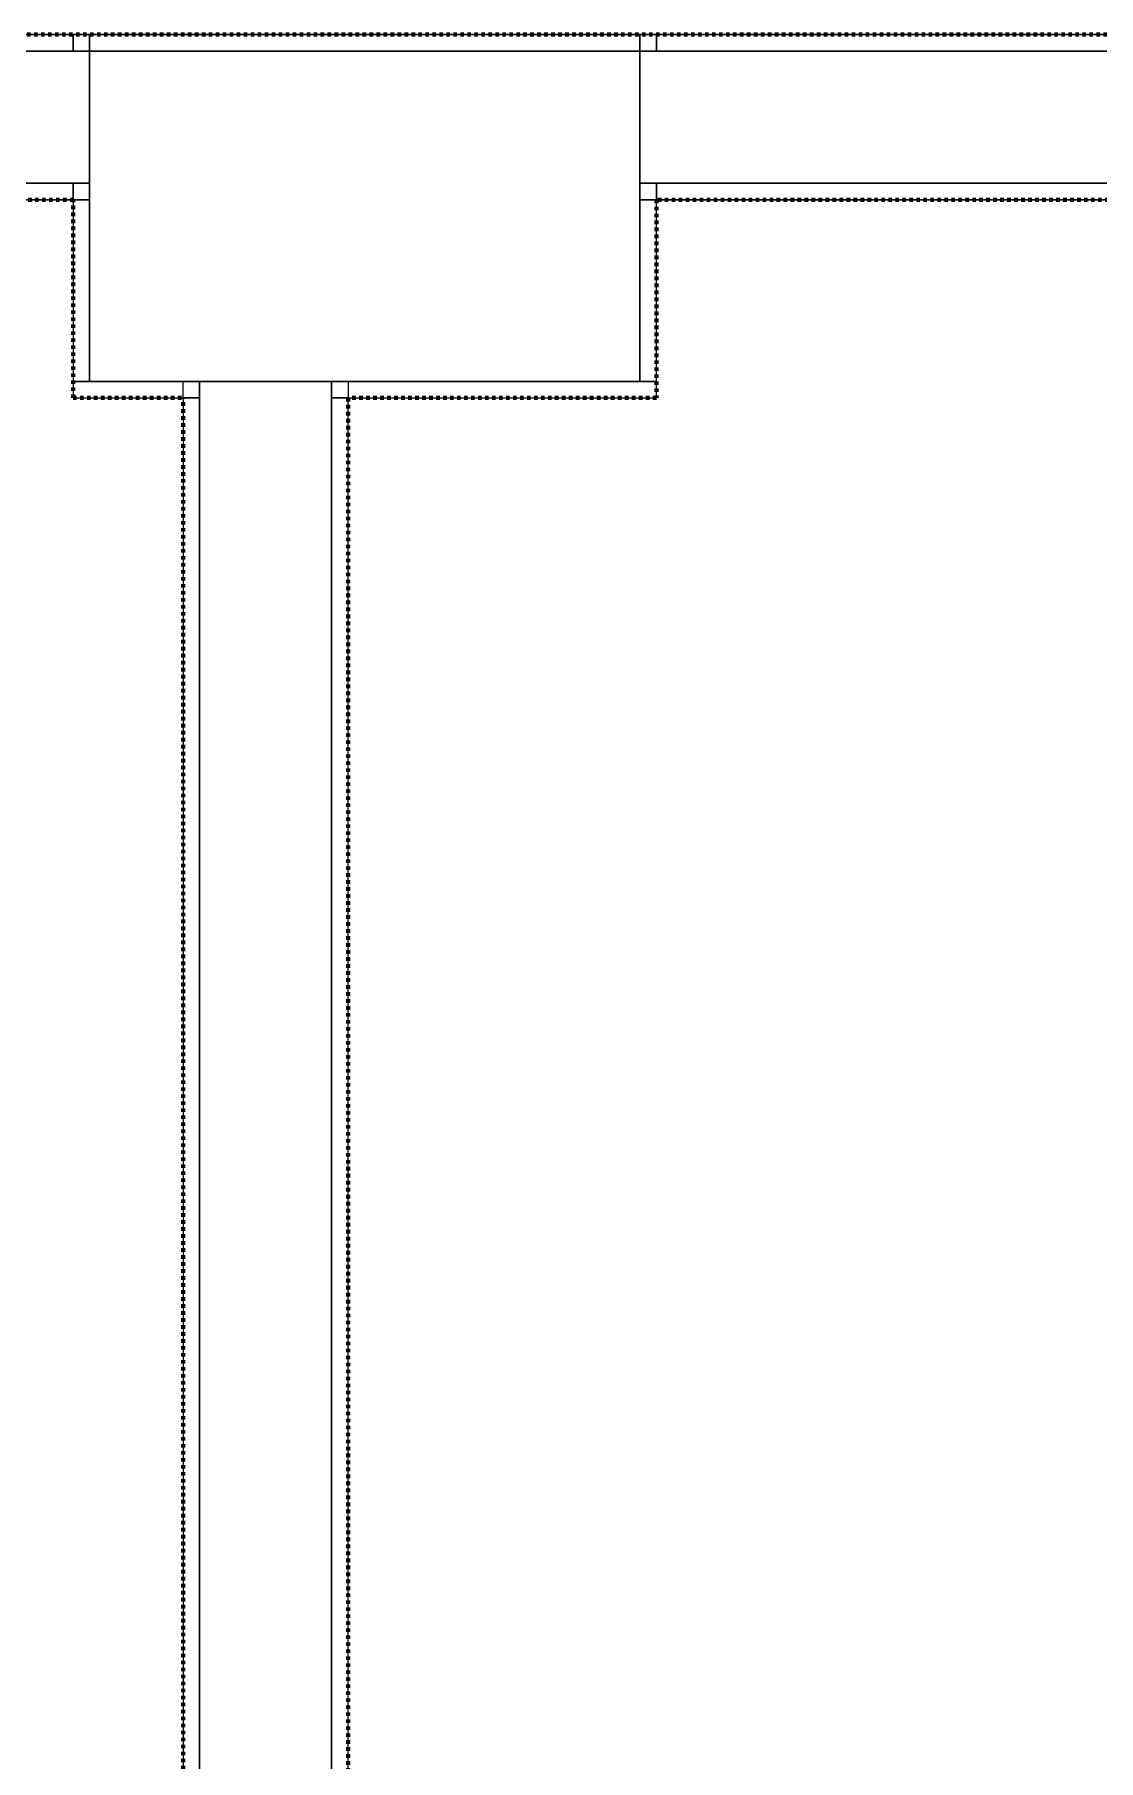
# Model space of a CAD drawing. Header units: millimetres. Extents: x -5300 to 98858, y -5196 to 93886.
# Drawn here: x 44700 to 45667, y 41598 to 43165 of the extents above; entities that cross this region are included whole.
import ezdxf

# ---------------------------------------------------------------- set-up
doc = ezdxf.new("R2010")
doc.units = ezdxf.units.MM
doc.linetypes.add('Штрих', pattern=[6.35, 3.175, -3.175])
doc.linetypes.add('Штрих_2_', pattern=[6.35, 3.175, -3.175])
for name, color, linetype, lineweight, true_color in [('_Разделитель помещений_', 4, 'Штрих', 70, 0x00ffff), ('Колонны', 7, 'Continuous', 18, 0x7f7f7f), ('Стены', 7, 'Continuous', 18, 0x7f7f7f), ('Стены разрез', 7, 'Continuous', 50, 0x7f7f7f)]:
    doc.layers.add(name, color=color, linetype=linetype, lineweight=lineweight, true_color=true_color)

# ---------------------------------------------------------------- blocks, each defined once
blk = doc.blocks.new('СТ_ВОКОЛ-006 43703 - СТ_ВОКОЛ-006 2-241823-Подвал')
at = {"layer": 'Стены', "color": 254, "true_color": 0xd4d4d4}
blk.add_line((44750, 42850), (45250, 42850), dxfattribs=at)
blk = doc.blocks.new('СТ_ВОКОЛ-006 43703 - СТ_ВОКОЛ-006 43703-241820-Подвал')
at = {"layer": 'Стены', "color": 254, "true_color": 0xd4d4d4}
for p, q in [((44735, 42850), (44735, 42850)), ((44850, 42850), (44850, 42850)), ((44970, 42850), (44970, 42850)), ((45265, 42850), (45265, 42850)), ((44735, 42835), (44735, 42835)), ((44850, 42835), (44850, 42835)), ((44970, 42835), (44970, 42835)), ((45265, 42835), (45265, 42835))]:
    blk.add_line(p, q, dxfattribs=at)
at = {"layer": 'Стены разрез', "color": 254, "lineweight": 25, "true_color": 0xd4d4d4}
for p, q in [((44850, 42850), (44735, 42850)), ((44735, 42850), (44735, 42835)), ((44850, 42835), (44850, 42850)), ((45265, 42850), (44970, 42850)), ((44970, 42850), (44970, 42835)), ((45265, 42835), (45265, 42850)), ((44735, 42835), (44850, 42835)), ((44970, 42835), (45265, 42835))]:
    blk.add_line(p, q, dxfattribs=at)
blk.add_blockref('СТ_ВОКОЛ-006 43703 - СТ_ВОКОЛ-006 2-241823-Подвал', (0, 0))
blk = doc.blocks.new('СТ_ВОКОЛ-007 43863 - СТ_ВОКОЛ-007 2-241846-Подвал')
at = {"layer": 'Стены', "color": 254, "true_color": 0xd4d4d4}
blk.add_line((45250, 42850), (45250, 43164.999972), dxfattribs=at)
blk = doc.blocks.new('СТ_ВОКОЛ-007 43863 - СТ_ВОКОЛ-007 43863-241843-Подвал')
at = {"layer": 'Стены', "color": 254, "true_color": 0xd4d4d4}
for p, q in [((45250, 43164.999972), (45250, 43164.999972)), ((45265, 43164.999972), (45265, 43164.999972)), ((45250, 43150), (45250, 43150)), ((45265, 43150), (45265, 43150)), ((45250, 43030), (45250, 43030)), ((45265, 43030), (45265, 43030)), ((45250, 42850), (45250, 42850)), ((45265, 42850), (45265, 42850))]:
    blk.add_line(p, q, dxfattribs=at)
at = {"layer": 'Стены разрез', "color": 254, "lineweight": 25, "true_color": 0xd4d4d4}
for p, q in [((45250, 43164.999972), (45250, 43150)), ((45265, 43164.999972), (45250, 43164.999972)), ((45265, 43150), (45265, 43164.999972)), ((45250, 43150), (45265, 43150)), ((45265, 43030), (45250, 43030)), ((45250, 43030), (45250, 42850)), ((45265, 42850), (45265, 43030)), ((45250, 42850), (45265, 42850))]:
    blk.add_line(p, q, dxfattribs=at)
blk.add_blockref('СТ_ВОКОЛ-007 43863 - СТ_ВОКОЛ-007 2-241846-Подвал', (0, 0))
blk = doc.blocks.new('СТ_ВОКОЛ-009 44028 - СТ_ВОКОЛ-009 2-241869-Подвал')
at = {"layer": 'Стены', "color": 254, "true_color": 0xd4d4d4}
blk.add_line((44750, 43164.999972), (44750, 42850), dxfattribs=at)
blk = doc.blocks.new('СТ_ВОКОЛ-009 44028 - СТ_ВОКОЛ-009 44028-241866-Подвал')
at = {"layer": 'Стены', "color": 254, "true_color": 0xd4d4d4}
for p, q in [((44735, 43164.999972), (44735, 43164.999972)), ((44750, 43164.999972), (44750, 43164.999972)), ((44735, 43150), (44735, 43150)), ((44750, 43150), (44750, 43150)), ((44735, 43030), (44735, 43030)), ((44750, 43030), (44750, 43030)), ((44735, 42850), (44735, 42850)), ((44750, 42850), (44750, 42850))]:
    blk.add_line(p, q, dxfattribs=at)
at = {"layer": 'Стены разрез', "color": 254, "lineweight": 25, "true_color": 0xd4d4d4}
for p, q in [((44750, 43164.999972), (44735, 43164.999972)), ((44735, 43164.999972), (44735, 43150)), ((44750, 43150), (44750, 43164.999972)), ((44735, 43150), (44750, 43150)), ((44750, 43030), (44735, 43030)), ((44735, 43030), (44735, 42850)), ((44750, 42850), (44750, 43030)), ((44735, 42850), (44750, 42850))]:
    blk.add_line(p, q, dxfattribs=at)
blk.add_blockref('СТ_ВОКОЛ-009 44028 - СТ_ВОКОЛ-009 2-241869-Подвал', (0, 0))
blk = doc.blocks.new('СТВ_Перегородка_Кирпич 162491 - СТВ_Перегородка_Кирпич 2-247217-Подвал')
at = {"layer": 'Стены', "color": 254, "true_color": 0xd4d4d4}
blk.add_line((44850, 37000), (44850, 42850), dxfattribs=at)
blk = doc.blocks.new('СТВ_Перегородка_Кирпич 162491 - СТВ_Перегородка_Кирпич 162491-247214-Подвал')
at = {"layer": 'Стены', "color": 254, "true_color": 0xd4d4d4}
for p, q in [((44835, 42850), (44850, 42850)), ((44835, 42835), (44835, 42850)), ((44835, 42850), (44835, 42850)), ((44850, 42850), (44850, 42850)), ((44850, 42850), (44850, 42850)), ((44850, 42850), (44850, 42835)), ((44970, 42850), (44985, 42850)), ((44970, 42835), (44970, 42850)), ((44970, 42850), (44970, 42850)), ((44970, 42850), (44970, 42850)), ((44985, 42850), (44985, 42850)), ((44985, 42850), (44985, 42835)), ((44835, 42835), (44850, 42835)), ((44835, 42835), (44835, 42835)), ((44850, 42835), (44850, 42835)), ((44970, 42835), (44985, 42835)), ((44970, 42835), (44970, 42835)), ((44985, 42835), (44985, 42835))]:
    blk.add_line(p, q, dxfattribs=at)
at = {"layer": 'Стены разрез', "color": 254, "lineweight": 25, "true_color": 0xd4d4d4}
for p, q in [((44850, 42850), (44850, 37150)), ((44970, 42850), (44850, 42850)), ((44970, 37150), (44970, 42850)), ((44850, 42835), (44835, 42835)), ((44835, 42835), (44835, 37170)), ((44850, 37170), (44850, 42835)), ((44985, 42835), (44970, 42835)), ((44970, 42835), (44970, 37170)), ((44985, 37170), (44985, 42835))]:
    blk.add_line(p, q, dxfattribs=at)
blk.add_blockref('СТВ_Перегородка_Кирпич 162491 - СТВ_Перегородка_Кирпич 2-247217-Подвал', (0, 0))
blk = doc.blocks.new('СТВ_Перегородка_Кирпич 242319 - СТВ_Перегородка_Кирпич 2-249685-Подвал')
at = {"layer": 'Стены', "color": 254, "true_color": 0xd4d4d4}
blk.add_line((33750, 43150), (58000, 43150), dxfattribs=at)
blk = doc.blocks.new('СТВ_Перегородка_Кирпич 242319 - СТВ_Перегородка_Кирпич-249678-Подвал')
at = {"layer": 'Стены', "color": 254, "true_color": 0xd4d4d4}
for p, q in [((33750, 43165), (57830, 43165)), ((57830, 43165), (33750, 43165)), ((44735, 43165), (35765, 43165)), ((44735, 43165), (44735, 43150)), ((44750, 43165), (44735, 43165)), ((44735, 43150), (44735, 43165)), ((44735, 43165), (44735, 43165)), ((44735, 43150), (44735, 43165)), ((44735, 43165), (44735, 43165)), ((44735, 43165), (44750, 43165)), ((44750, 43165), (44750, 43165)), ((44750, 43165), (44750, 43150)), ((44750, 43165), (44750, 43150)), ((44750, 43150), (44750, 43165)), ((44750, 43165), (44750, 43165)), ((45250, 43165), (44750, 43165)), ((45250, 43165), (45250, 43150)), ((45265, 43165), (45250, 43165)), ((45250, 43150), (45250, 43165)), ((45250, 43165), (45250, 43165)), ((45250, 43150), (45250, 43165)), ((45250, 43165), (45250, 43165)), ((45250, 43165), (45265, 43165)), ((45265, 43165), (45265, 43165)), ((45265, 43165), (45265, 43150)), ((45265, 43165), (45265, 43150)), ((45265, 43150), (45265, 43165)), ((45265, 43165), (45265, 43165)), ((48235, 43165), (45265, 43165)), ((57830, 43150), (33750, 43150)), ((57830, 43150), (33750, 43150)), ((35750, 43150), (44750, 43150)), ((35750, 43150), (44750, 43150)), ((44735, 43150), (35765, 43150)), ((39250, 43150), (44750, 43150)), ((44735, 43150), (44735, 43150)), ((44735, 43150), (44750, 43150)), ((44735, 43150), (44750, 43150)), ((44735, 43150), (44735, 43150)), ((44750, 43150), (44750, 43150)), ((45250, 43150), (44750, 43150)), ((44750, 43150), (44750, 43150)), ((44750, 43030), (44750, 43150)), ((44750, 43150), (44750, 43150)), ((44750, 43030), (44750, 43150)), ((44750, 43150), (44750, 43030)), ((44750, 43150), (44750, 43150)), ((45250, 43150), (45250, 43150)), ((45250, 43150), (45265, 43150)), ((45250, 43150), (45265, 43150)), ((45250, 43150), (45250, 43150)), ((45250, 43150), (48250, 43150)), ((45250, 43030), (45250, 43150)), ((45250, 43150), (45250, 43150)), ((45250, 43150), (45250, 43030)), ((45250, 43150), (45250, 43030)), ((48250, 43150), (45250, 43150)), ((45250, 43150), (45250, 43150)), ((48250, 43150), (45250, 43150)), ((45265, 43150), (45265, 43150)), ((48235, 43150), (45265, 43150)), ((45265, 43150), (45265, 43150)), ((35750, 43030), (44750, 43030)), ((44750, 43030), (35750, 43030)), ((38620, 43030), (44750, 43030)), ((44750, 43030), (38620, 43030)), ((39250, 43030), (44750, 43030)), ((44735, 43030), (39265, 43030)), ((44750, 43030), (44735, 43030)), ((44735, 43030), (44735, 43015)), ((44735, 43030), (44735, 43030)), ((44735, 43015), (44735, 43030)), ((44735, 43015), (44735, 43030)), ((44735, 43030), (44735, 43030)), ((44735, 43030), (44750, 43030)), ((44750, 43030), (44750, 43030)), ((44750, 43030), (44750, 43030)), ((44750, 43030), (44750, 43015)), ((44750, 43030), (44750, 43015)), ((44750, 43015), (44750, 43030)), ((44750, 43030), (44750, 43030)), ((44750, 43015), (44750, 43030)), ((44750, 43030), (44750, 43030)), ((45250, 43030), (48250, 43030)), ((45250, 43030), (48250, 43030)), ((45250, 43030), (45250, 43030)), ((48250, 43030), (45250, 43030)), ((45250, 43030), (45250, 43030)), ((45265, 43030), (45250, 43030)), ((45250, 43030), (45250, 43015)), ((45250, 43030), (45250, 43030)), ((45250, 43030), (45250, 43015)), ((45250, 43015), (45250, 43030)), ((45250, 43030), (48250, 43030)), ((45250, 43015), (45250, 43030)), ((48250, 43030), (45250, 43030)), ((45250, 43030), (45250, 43030)), ((45250, 43030), (45265, 43030)), ((45265, 43030), (45265, 43030)), ((45265, 43030), (45265, 43015)), ((45265, 43030), (45265, 43015)), ((45265, 43015), (45265, 43030)), ((45265, 43030), (45265, 43030)), ((48235, 43030), (45265, 43030)), ((38620, 43015), (44750, 43015)), ((44750, 43015), (38620, 43015)), ((39265, 43015), (44735, 43015)), ((44750, 43015), (44735, 43015)), ((44735, 43015), (44735, 43015)), ((44735, 43015), (44750, 43015)), ((44735, 43015), (44735, 43015)), ((44750, 43015), (44750, 43015)), ((44750, 43015), (44750, 43015)), ((45265, 43015), (45250, 43015)), ((45250, 43015), (45250, 43015)), ((45250, 43015), (48250, 43015)), ((45250, 43015), (45265, 43015)), ((45250, 43015), (45250, 43015)), ((48250, 43015), (45250, 43015)), ((45265, 43015), (45265, 43015)), ((45265, 43015), (48235, 43015)), ((45265, 43015), (45265, 43015))]:
    blk.add_line(p, q, dxfattribs=at)
blk = doc.blocks.new('СТВ_Перегородка_Кирпич 242319 - СТВ_Перегородка_Кирпич 242319-249682-Подвал')
for name in ['СТВ_Перегородка_Кирпич 242319 - СТВ_Перегородка_Кирпич-249678-Подвал', 'СТВ_Перегородка_Кирпич 242319 - СТВ_Перегородка_Кирпич 2-249685-Подвал']:
    blk.add_blockref(name, (0, 0))
blk = doc.blocks.new('КОЛ-004 500х300 500 x 300 43530 - КОЛ-004 500х300 500 x 300 43530-384699-Подвал')
at = {"layer": 'Колонны', "color": 254, "lineweight": 25, "true_color": 0xd4d4d4}
for p, q in [((250, 150), (-250, 150)), ((-250, 150), (-250, -150)), ((250, -150), (250, 150)), ((-250, -150), (250, -150))]:
    blk.add_line(p, q, dxfattribs=at)
at = {"layer": 'Колонны', "color": 254, "true_color": 0xd4d4d4}
for p, q in [((-250, 150), (-250, 150)), ((250, 150), (250, 150)), ((-250, -150), (-250, -150)), ((250, -150), (250, -150))]:
    blk.add_line(p, q, dxfattribs=at)

msp = doc.modelspace()

# ---------------------------------------------------------------- linework, layer by layer
at = {"layer": '_Разделитель помещений_', "color": 131, "linetype": 'Штрих_2_', "true_color": 0xaaffff}
for p, q in [((15750, 43165), (57830, 43165)), ((39265, 43015), (44735, 43015)), ((44735, 42835), (44735, 43015)), ((48235, 43015), (45265, 43015)), ((45265, 43015), (45265, 42835)), ((44735, 42835), (44835, 42835)), ((44835, 37170), (44835, 42835)), ((44985, 42835), (44985, 37170)), ((45265, 42835), (44985, 42835))]:
    msp.add_line(p, q, dxfattribs=at)

# ---------------------------------------------------------------- block references
at = {"layer": 'Колонны', "color": 254, "true_color": 0xd4d4d4}
msp.add_blockref('КОЛ-004 500х300 500 x 300 43530 - КОЛ-004 500х300 500 x 300 43530-384699-Подвал', (45000, 43000), dxfattribs=at)
at = {"layer": 'Стены', "color": 254, "true_color": 0xd4d4d4}
for name in ['СТВ_Перегородка_Кирпич 242319 - СТВ_Перегородка_Кирпич 242319-249682-Подвал', 'СТ_ВОКОЛ-009 44028 - СТ_ВОКОЛ-009 44028-241866-Подвал', 'СТ_ВОКОЛ-007 43863 - СТ_ВОКОЛ-007 43863-241843-Подвал', 'СТ_ВОКОЛ-006 43703 - СТ_ВОКОЛ-006 43703-241820-Подвал', 'СТВ_Перегородка_Кирпич 162491 - СТВ_Перегородка_Кирпич 162491-247214-Подвал']:
    msp.add_blockref(name, (0, 0), dxfattribs=at)

doc.saveas('drawing.dxf')
